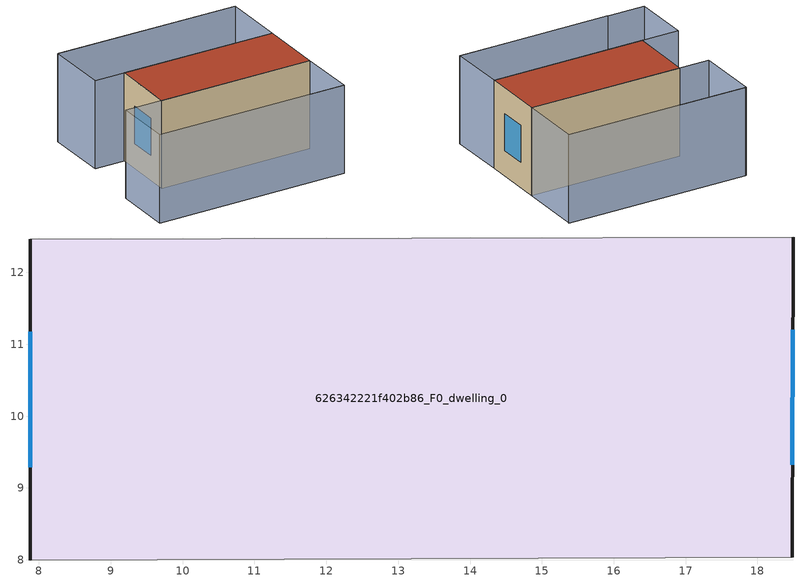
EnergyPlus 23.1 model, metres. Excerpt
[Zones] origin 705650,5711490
626342221f402b86_F0_dwelling_0
 floor ground (EU_floor_Construction): 18.5,12.49 18.48,8.04 7.88,8 7.88,12.46 z0
 wall outside (EU_wall_Construction): 18.48,8.04 18.5,12.49 / 7.88,12.46 7.88,8 z0:6
 wall adiabatic (EU_wall_Construction): 7.88,8 18.48,8.04 / 18.5,12.49 7.88,12.46 z0:6
 window (EU_Window_Construction): 18.49,9.33 18.49,11.21 / 7.88,11.17 7.88,9.29 z1.73:4.27
 roof outside (EU_roof_Construction): 18.48,8.04 18.5,12.49 7.88,12.46 7.88,8 z6
shading: 7.92,3.99 18.49,4.03 / 18.49,16.88 5.88,16.85 / 18.5,4.03 5.31,3.98 / 5.31,3.98 5.3,7.99 / 5.3,7.99 18.48,8.04 / 18.48,8.04 18.5,4.03 / 5.81,16.85 18.48,16.88 / 18.48,16.88 18.5,12.49 / 18.5,12.49 5.82,12.46 / 5.82,12.46 5.81,16.85 z0:6
[Building]
EU S2 Campaign: North Axis=0; Terrain=City; Solar Distribution=FullExterior
[Site:Location]
London: Latitude=51.5; Longitude=-0.5; Time Zone=0; Elevation=25
[SizingPeriod:WeatherFileDays]
AnnualSizingPeriod: Begin Month=1; Begin Day of Month=1; End Month=12; End Day of Month=31; Day of Week for Start Day=Monday; Use Weather File Daylight Saving Period=No; Use Weather File Rain and Snow Indicators=No
[MATERIAL]
EU_InternalMass_Material: Roughness=MediumRough; Thickness=0.1; Conductivity=1; Density=1800; Specific Heat=900; Thermal Absorptance=0.9; Solar Absorptance=0.7; Visible Absorptance=0.7
[MATERIAL:NOMASS] Roughness=MediumRough; Thermal Absorptance=0.9; Solar Absorptance=0.7; Visible Absorptance=0.7
Name | Thermal Resistance
EU_wall_NoMass | 0.724719
EU_roof_NoMass | 2.98947
EU_floor_NoMass | 2.39157
[WINDOWMATERIAL:SIMPLEGLAZINGSYSTEM]
EU_Window_SimpleGlazing: UFactor=2.63425; Solar Heat Gain Coefficient=0.76; Visible Transmittance=0.76
[CONSTRUCTION]
EU_wall_Construction: EU_wall_NoMass
EU_roof_Construction: EU_roof_NoMass
EU_floor_Construction: EU_floor_NoMass
EU_InternalMass_Construction: EU_InternalMass_Material
EU_Window_Construction: EU_Window_SimpleGlazing
[ZONE]
626342221f402b86_F0_dwelling_0: Type=1; Multiplier=1; Ceiling Height=autocalculate; Volume=283.901; Floor Area=autocalculate; Part of Total Floor Area=Yes
[INTERNALMASS]
626342221f402b86_F0_dwelling_0_EU_InternalMass: Construction=EU_InternalMass_Construction; Zone or ZoneList=626342221f402b86_F0_dwelling_0; Surface Area=47.3167
[OTHEREQUIPMENT]
EU_Step8_InternalGain_626342221f402b86_F0_dwelling_0_f000: Fuel Type=Electricity; Zone or ZoneList or Space or SpaceList=626342221f402b86_F0_dwelling_0; Schedule=EU_Step8_GainSchedule_626342221f402b86_F0_dwelling_0_f000; Design Level Calculation Method=Watts/Area; Power per Zone Floor Area=1; Fraction Latent=0; Fraction Radiant=0; Fraction Lost=0; Carbon Dioxide Generation Rate=0; EndUse Subcategory=EU_Step8_InternalGains
[ZONEVENTILATION:DESIGNFLOWRATE]
EU_ConstantAir_626342221f402b86_F0_dwelling_0: Zone or ZoneList or Space or SpaceList=626342221f402b86_F0_dwelling_0; Schedule=EU_AlwaysOn; Design Flow Rate Calculation Method=AirChanges/Hour; Air Changes per Hour=0.418135; Ventilation Type=Natural; Fan Pressure Rise=0; Fan Total Efficiency=1; Constant Term Coefficient=1; Temperature Term Coefficient=0; Velocity Term Coefficient=0; Velocity Squared Term Coefficient=0; Minimum Indoor Temperature=-100; Maximum Indoor Temperature=100; Delta Temperature=-100; Minimum Outdoor Temperature=-100; Maximum Outdoor Temperature=100; Maximum Wind Speed=40
[HVACTEMPLATE:THERMOSTAT]
EU_HeatOnly_626342221f402b86_F0_dwelling_0: Constant Heating Setpoint=20; Constant Cooling Setpoint=50
[HVACTEMPLATE:ZONE:IDEALLOADSAIRSYSTEM]
626342221f402b86_F0_dwelling_0: Template Thermostat=EU_HeatOnly_626342221f402b86_F0_dwelling_0; System Availability Schedule=EU_AlwaysOn; Maximum Heating Supply Air Temperature=50; Minimum Cooling Supply Air Temperature=13; Maximum Heating Supply Air Humidity Ratio=0.0156; Minimum Cooling Supply Air Humidity Ratio=0.0077; Heating Limit=NoLimit; Cooling Limit=NoLimit; Heating Availability Schedule=EU_AlwaysOn; Cooling Availability Schedule=EU_CoolingOff; Dehumidification Control Type=ConstantSensibleHeatRatio; Cooling Sensible Heat Ratio=0.7; Dehumidification Setpoint=60; Humidification Control Type=None; Humidification Setpoint=30; Outdoor Air Method=None; Outdoor Air Flow Rate per Person=0.00944; Outdoor Air Flow Rate per Zone Floor Area=0; Outdoor Air Flow Rate per Zone=0; Demand Controlled Ventilation Type=None; Outdoor Air Economizer Type=NoEconomizer; Heat Recovery Type=None; Sensible Heat Recovery Effectiveness=0.7; Latent Heat Recovery Effectiveness=0.65
[SIZING:ZONE]
626342221f402b86_F0_dwelling_0: Zone Cooling Design Supply Air Temperature Input Method=SupplyAirTemperature; Zone Cooling Design Supply Air Temperature=13; Zone Heating Design Supply Air Temperature Input Method=SupplyAirTemperature; Zone Heating Design Supply Air Temperature=50; Zone Cooling Design Supply Air Humidity Ratio=0.008; Zone Heating Design Supply Air Humidity Ratio=0.008; Cooling Design Air Flow Method=DesignDay; Cooling Design Air Flow Rate=0; Cooling Minimum Air Flow per Zone Floor Area=0.000762; Cooling Minimum Air Flow=0; Cooling Minimum Air Flow Fraction=0.2; Heating Design Air Flow Method=DesignDay; Heating Design Air Flow Rate=0; Heating Maximum Air Flow per Zone Floor Area=0.002032; Heating Maximum Air Flow=0.141576; Heating Maximum Air Flow Fraction=0.3; Account for Dedicated Outdoor Air System=No; Dedicated Outdoor Air System Control Strategy=NeutralSupplyAir; Dedicated Outdoor Air Low Setpoint Temperature for Design=autosize; Dedicated Outdoor Air High Setpoint Temperature for Design=autosize; Zone Load Sizing Method=Sensible Load Only No Latent Load; Zone Latent Cooling Design Supply Air Humidity Ratio Input Method=HumidityRatioDifference; Zone Cooling Design Supply Air Humidity Ratio Difference=0.005; Zone Latent Heating Design Supply Air Humidity Ratio Input Method=HumidityRatioDifference; Zone Humidification Design Supply Air Humidity Ratio Difference=0.005
[SCHEDULE:CONSTANT]
Name | Hourly Value
EU_AlwaysOn | 1
EU_CoolingOff | 0
[SCHEDULE:FILE]
EU_Step8_GainSchedule_626342221f402b86_F0_dwelling_0_f000: File=../../schedules/626342221f402b86/626342221f402b86_F0_dwelling_0_f000_gain.csv; Column Number=1; Rows to Skip at Top=0; Number of Hours of Data=8760; Column Separator=Comma; Interpolate to Timestep=No; Minutes per Item=60; Adjust Schedule for Daylight Savings=Yes
